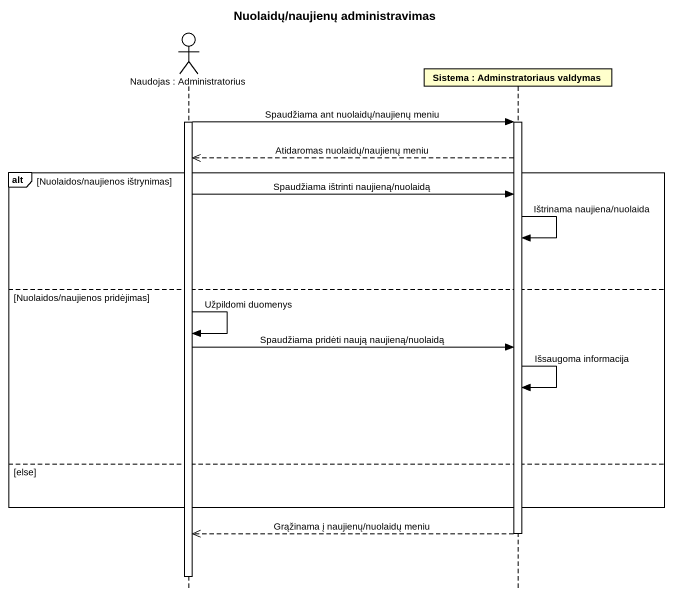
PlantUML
@startuml
title Nuolaidų/naujienų administravimas
hide footbox
actor "Naudojas : Administratorius" as Naudojas
participant "Sistema : Adminstratoriaus valdymas" as Sistema

activate Naudojas
Naudojas -> Sistema : Spaudžiama ant nuolaidų/naujienų meniu
activate Sistema
Sistema -->> Naudojas : Atidaromas nuolaidų/naujienų meniu
alt Nuolaidos/naujienos ištrynimas
  Naudojas -> Sistema : Spaudžiama ištrinti naujieną/nuolaidą
  Sistema -> Sistema : Ištrinama naujiena/nuolaida
else Nuolaidos/naujienos pridėjimas
  Naudojas -> Naudojas : Užpildomi duomenys
  Naudojas -> Sistema : Spaudžiama pridėti naują naujieną/nuolaidą
  Sistema -> Sistema : Išsaugoma informacija
else else
end
Sistema -->> Naudojas : Grąžinama į naujienų/nuolaidų meniu
deactivate Sistema
deactivate Naudojas
@enduml
